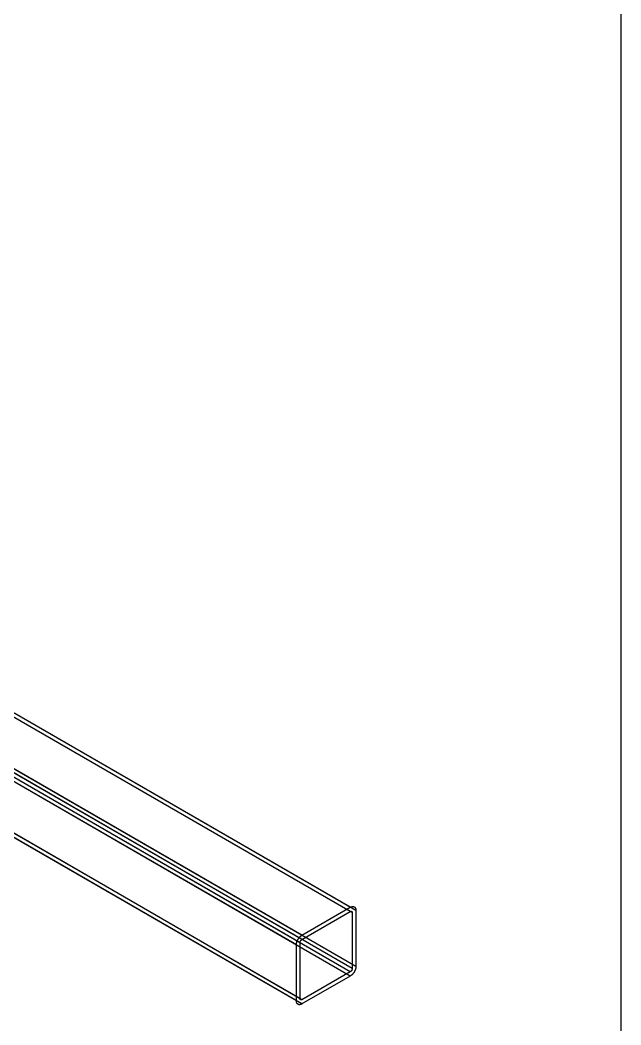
# Model space of a CAD drawing. Header units: inches. Extents: x 2 to 134, y 2 to 86.
# Drawn here: x 123.03 to 134.11, y 42.13 to 60.67 of the extents above; entities that cross this region are included whole.
import ezdxf

# ---------------------------------------------------------------- set-up
doc = ezdxf.new("R2010")
doc.units = ezdxf.units.IN
doc.header["$MEASUREMENT"] = 0

msp = doc.modelspace()

# ---------------------------------------------------------------- linework, layer by layer
at = {"layer": 'OUTLINE'}
for p, q in [((134.111, 86.111), (134.111, 1.889)), ((129.119, 44.301), (110.329, 55.15)), ((129.119, 44.221), (110.329, 55.07)), ((129.222, 44.241), (110.432, 55.09)), ((129.154, 44.202), (110.363, 55.051)), ((128.227, 43.785), (109.436, 54.634)), ((128.227, 43.706), (109.436, 54.555)), ((128.124, 43.607), (109.333, 54.456)), ((128.192, 43.647), (109.402, 54.496)), ((129.119, 43.112), (110.329, 53.961)), ((129.154, 43.171), (110.363, 54.02)), ((129.222, 43.211), (110.432, 54.06)), ((129.119, 43.032), (110.329, 53.881)), ((128.124, 42.576), (109.333, 53.425)), ((128.192, 42.616), (109.402, 53.465)), ((128.227, 42.596), (109.436, 53.445)), ((128.227, 42.517), (109.436, 53.366)), ((129.149, 44.313), (129.152, 44.313)), ((129.152, 44.313), (129.154, 44.314)), ((129.154, 44.314), (129.156, 44.314)), ((129.156, 44.314), (129.159, 44.314)), ((129.159, 44.314), (129.161, 44.315)), ((129.161, 44.315), (129.163, 44.315)), ((129.163, 44.315), (129.166, 44.315)), ((129.166, 44.315), (129.168, 44.315)), ((129.168, 44.315), (129.17, 44.315)), ((129.17, 44.315), (129.172, 44.314)), ((129.172, 44.314), (129.174, 44.314)), ((129.174, 44.314), (129.176, 44.314)), ((129.176, 44.314), (129.179, 44.313)), ((129.179, 44.313), (129.181, 44.313)), ((128.227, 43.785), (129.119, 44.301)), ((128.227, 43.706), (129.119, 44.221)), ((129.119, 44.301), (129.122, 44.302)), ((129.119, 44.221), (129.12, 44.222)), ((129.12, 44.222), (129.121, 44.222)), ((129.121, 44.222), (129.122, 44.223)), ((129.122, 44.302), (129.124, 44.303)), ((129.122, 44.223), (129.123, 44.223)), ((129.123, 44.223), (129.123, 44.224)), ((129.123, 44.224), (129.124, 44.224)), ((129.124, 44.303), (129.127, 44.305)), ((129.124, 44.224), (129.125, 44.224)), ((129.125, 44.224), (129.126, 44.225)), ((129.126, 44.225), (129.127, 44.225)), ((129.127, 44.305), (129.129, 44.306)), ((129.127, 44.225), (129.128, 44.225)), ((129.128, 44.225), (129.128, 44.225)), ((129.128, 44.225), (129.129, 44.225)), ((129.129, 44.306), (129.132, 44.307)), ((129.129, 44.225), (129.13, 44.226)), ((129.13, 44.226), (129.131, 44.226)), ((129.131, 44.226), (129.132, 44.226)), ((129.132, 44.307), (129.134, 44.308)), ((129.132, 44.226), (129.132, 44.226)), ((129.132, 44.226), (129.133, 44.226)), ((129.133, 44.226), (129.134, 44.226)), ((129.134, 44.308), (129.137, 44.309)), ((129.134, 44.226), (129.135, 44.226)), ((129.135, 44.226), (129.135, 44.226)), ((129.135, 44.226), (129.136, 44.226)), ((129.136, 44.226), (129.137, 44.226)), ((129.137, 44.309), (129.139, 44.31)), ((129.137, 44.226), (129.138, 44.226)), ((129.138, 44.226), (129.138, 44.226)), ((129.138, 44.226), (129.139, 44.226)), ((129.139, 44.31), (129.142, 44.311)), ((129.139, 44.226), (129.14, 44.225)), ((129.14, 44.225), (129.14, 44.225)), ((129.14, 44.225), (129.141, 44.225)), ((129.141, 44.225), (129.142, 44.225)), ((129.142, 44.311), (129.144, 44.312)), ((129.142, 44.225), (129.142, 44.224)), ((129.142, 44.224), (129.143, 44.224)), ((129.143, 44.224), (129.144, 44.224)), ((129.144, 44.312), (129.147, 44.312)), ((129.144, 44.224), (129.144, 44.223)), ((129.144, 44.223), (129.145, 44.223)), ((129.145, 44.223), (129.145, 44.223)), ((129.145, 44.223), (129.146, 44.222)), ((129.146, 44.222), (129.146, 44.222)), ((129.146, 44.222), (129.147, 44.221)), ((129.147, 44.312), (129.149, 44.313)), ((129.147, 44.221), (129.147, 44.221)), ((129.147, 44.221), (129.148, 44.22)), ((129.148, 44.22), (129.148, 44.22)), ((129.148, 44.22), (129.149, 44.219)), ((129.149, 44.219), (129.149, 44.219)), ((129.149, 44.219), (129.15, 44.218)), ((129.15, 44.218), (129.15, 44.217)), ((129.15, 44.217), (129.15, 44.217)), ((129.15, 44.217), (129.151, 44.216)), ((129.151, 44.216), (129.151, 44.215)), ((129.151, 44.215), (129.151, 44.215)), ((129.151, 44.215), (129.152, 44.214)), ((129.152, 44.214), (129.152, 44.213)), ((129.152, 44.213), (129.152, 44.212)), ((129.152, 44.212), (129.152, 44.211)), ((129.152, 44.211), (129.153, 44.211)), ((129.153, 44.211), (129.153, 44.21)), ((129.153, 44.21), (129.153, 44.209)), ((129.153, 44.209), (129.153, 44.208)), ((129.153, 44.208), (129.153, 44.207)), ((129.153, 44.207), (129.153, 44.206)), ((129.153, 44.206), (129.153, 44.205)), ((129.153, 44.205), (129.153, 44.204)), ((129.153, 44.204), (129.154, 44.204)), ((129.154, 44.204), (129.154, 44.203)), ((129.154, 44.203), (129.154, 44.202)), ((129.154, 44.202), (129.154, 43.171)), ((129.181, 44.313), (129.183, 44.312)), ((129.183, 44.312), (129.185, 44.311)), ((129.185, 44.311), (129.187, 44.311)), ((129.187, 44.311), (129.188, 44.31)), ((129.188, 44.31), (129.19, 44.309)), ((129.19, 44.309), (129.192, 44.308)), ((129.192, 44.308), (129.194, 44.307)), ((129.194, 44.307), (129.196, 44.306)), ((129.196, 44.306), (129.197, 44.304)), ((129.197, 44.304), (129.199, 44.303)), ((129.199, 44.303), (129.2, 44.302)), ((129.2, 44.302), (129.202, 44.3)), ((129.202, 44.3), (129.203, 44.299)), ((129.203, 44.299), (129.205, 44.297)), ((129.205, 44.297), (129.206, 44.296)), ((129.206, 44.296), (129.208, 44.294)), ((129.208, 44.294), (129.209, 44.292)), ((129.209, 44.292), (129.21, 44.29)), ((129.21, 44.29), (129.211, 44.288)), ((129.211, 44.288), (129.212, 44.286)), ((129.212, 44.286), (129.213, 44.284)), ((129.213, 44.284), (129.214, 44.282)), ((129.214, 44.282), (129.215, 44.28)), ((129.215, 44.28), (129.216, 44.278)), ((129.216, 44.278), (129.217, 44.276)), ((129.217, 44.276), (129.218, 44.273)), ((129.218, 44.273), (129.218, 44.271)), ((129.218, 44.271), (129.219, 44.268)), ((129.219, 44.268), (129.22, 44.266)), ((129.22, 44.266), (129.22, 44.263)), ((129.22, 44.263), (129.221, 44.261)), ((129.221, 44.261), (129.221, 44.258)), ((129.221, 44.258), (129.221, 44.255)), ((129.221, 44.255), (129.222, 44.253)), ((129.222, 44.253), (129.222, 44.25)), ((129.222, 44.25), (129.222, 44.247)), ((129.222, 44.247), (129.222, 44.244)), ((129.222, 44.244), (129.222, 44.241)), ((129.222, 44.241), (129.222, 43.211)), ((128.19, 43.756), (128.192, 43.758)), ((128.192, 43.758), (128.194, 43.761)), ((128.194, 43.761), (128.197, 43.763)), ((128.197, 43.763), (128.199, 43.765)), ((128.199, 43.765), (128.202, 43.767)), ((128.202, 43.767), (128.204, 43.769)), ((128.204, 43.769), (128.207, 43.772)), ((128.207, 43.772), (128.209, 43.773)), ((128.209, 43.773), (128.212, 43.775)), ((128.212, 43.775), (128.214, 43.777)), ((128.214, 43.777), (128.217, 43.779)), ((128.217, 43.779), (128.219, 43.781)), ((128.219, 43.781), (128.222, 43.782)), ((128.222, 43.782), (128.224, 43.784)), ((128.224, 43.784), (128.227, 43.785)), ((128.124, 43.619), (128.125, 43.622)), ((128.124, 43.616), (128.124, 43.619)), ((128.124, 43.613), (128.124, 43.616)), ((128.124, 43.61), (128.124, 43.613)), ((128.124, 43.607), (128.124, 43.61)), ((128.124, 42.576), (128.124, 43.607)), ((128.125, 43.628), (128.126, 43.631)), ((128.125, 43.625), (128.125, 43.628)), ((128.125, 43.622), (128.125, 43.625)), ((128.126, 43.635), (128.127, 43.638)), ((128.126, 43.631), (128.126, 43.635)), ((128.127, 43.638), (128.128, 43.641)), ((128.128, 43.644), (128.129, 43.647)), ((128.128, 43.641), (128.128, 43.644)), ((128.129, 43.647), (128.13, 43.651)), ((128.13, 43.651), (128.131, 43.654)), ((128.131, 43.654), (128.132, 43.657)), ((128.132, 43.657), (128.133, 43.66)), ((128.133, 43.66), (128.134, 43.664)), ((128.134, 43.664), (128.135, 43.667)), ((128.135, 43.667), (128.136, 43.67)), ((128.136, 43.67), (128.137, 43.673)), ((128.137, 43.673), (128.138, 43.677)), ((128.138, 43.677), (128.14, 43.68)), ((128.14, 43.68), (128.141, 43.683)), ((128.141, 43.683), (128.143, 43.686)), ((128.143, 43.686), (128.144, 43.69)), ((128.144, 43.69), (128.146, 43.693)), ((128.146, 43.693), (128.147, 43.696)), ((128.147, 43.696), (128.149, 43.699)), ((128.149, 43.699), (128.15, 43.702)), ((128.15, 43.702), (128.152, 43.705)), ((128.152, 43.705), (128.154, 43.709)), ((128.154, 43.709), (128.156, 43.712)), ((128.156, 43.712), (128.158, 43.715)), ((128.158, 43.715), (128.16, 43.718)), ((128.16, 43.718), (128.161, 43.721)), ((128.161, 43.721), (128.163, 43.724)), ((128.163, 43.724), (128.165, 43.727)), ((128.165, 43.727), (128.167, 43.729)), ((128.167, 43.729), (128.17, 43.732)), ((128.17, 43.732), (128.172, 43.735)), ((128.172, 43.735), (128.174, 43.738)), ((128.174, 43.738), (128.176, 43.741)), ((128.176, 43.741), (128.178, 43.743)), ((128.178, 43.743), (128.18, 43.746)), ((128.18, 43.746), (128.183, 43.749)), ((128.183, 43.749), (128.185, 43.751)), ((128.185, 43.751), (128.187, 43.754)), ((128.187, 43.754), (128.19, 43.756)), ((128.192, 43.649), (128.193, 43.65)), ((128.192, 43.648), (128.192, 43.649)), ((128.192, 43.647), (128.192, 43.648)), ((128.192, 42.616), (128.192, 43.647)), ((128.193, 43.657), (128.194, 43.658)), ((128.193, 43.656), (128.193, 43.657)), ((128.193, 43.655), (128.193, 43.656)), ((128.193, 43.654), (128.193, 43.655)), ((128.193, 43.653), (128.193, 43.654)), ((128.193, 43.652), (128.193, 43.653)), ((128.193, 43.651), (128.193, 43.652)), ((128.193, 43.65), (128.193, 43.651)), ((128.194, 43.661), (128.195, 43.662)), ((128.194, 43.66), (128.194, 43.661)), ((128.194, 43.659), (128.194, 43.66)), ((128.194, 43.658), (128.194, 43.659)), ((128.195, 43.664), (128.196, 43.666)), ((128.195, 43.663), (128.195, 43.664)), ((128.195, 43.662), (128.195, 43.663)), ((128.196, 43.668), (128.197, 43.669)), ((128.196, 43.667), (128.196, 43.668)), ((128.196, 43.666), (128.196, 43.667)), ((128.197, 43.67), (128.198, 43.671)), ((128.197, 43.669), (128.197, 43.67)), ((128.198, 43.672), (128.199, 43.673)), ((128.198, 43.671), (128.198, 43.672)), ((128.199, 43.674), (128.2, 43.675)), ((128.199, 43.673), (128.199, 43.674)), ((128.2, 43.676), (128.201, 43.677)), ((128.2, 43.675), (128.2, 43.676)), ((128.201, 43.678), (128.202, 43.679)), ((128.201, 43.677), (128.201, 43.678)), ((128.202, 43.68), (128.203, 43.682)), ((128.202, 43.679), (128.202, 43.68)), ((128.203, 43.682), (128.204, 43.683)), ((128.204, 43.684), (128.205, 43.685)), ((128.204, 43.683), (128.204, 43.684)), ((128.205, 43.685), (128.206, 43.686)), ((128.206, 43.686), (128.206, 43.687)), ((128.206, 43.687), (128.207, 43.687)), ((128.207, 43.687), (128.208, 43.688)), ((128.208, 43.689), (128.209, 43.69)), ((128.208, 43.688), (128.208, 43.689)), ((128.209, 43.69), (128.21, 43.691)), ((128.21, 43.691), (128.211, 43.692)), ((128.211, 43.693), (128.212, 43.694)), ((128.211, 43.692), (128.211, 43.693)), ((128.212, 43.694), (128.213, 43.695)), ((128.213, 43.695), (128.214, 43.696)), ((128.214, 43.696), (128.215, 43.697)), ((128.214, 43.696), (128.214, 43.696)), ((128.215, 43.697), (128.216, 43.698)), ((128.216, 43.698), (128.217, 43.699)), ((128.217, 43.699), (128.218, 43.699)), ((128.218, 43.7), (128.219, 43.701)), ((128.218, 43.699), (128.218, 43.7)), ((128.219, 43.701), (128.22, 43.701)), ((128.22, 43.701), (128.221, 43.702)), ((128.221, 43.702), (128.222, 43.703)), ((128.222, 43.703), (128.223, 43.703)), ((128.223, 43.704), (128.224, 43.705)), ((128.223, 43.703), (128.223, 43.704)), ((128.224, 43.705), (128.225, 43.705)), ((128.225, 43.705), (128.226, 43.706)), ((128.226, 43.706), (128.227, 43.706)), ((129.222, 43.211), (129.222, 43.208)), ((129.222, 43.208), (129.222, 43.205)), ((129.222, 43.205), (129.222, 43.202)), ((129.222, 43.202), (129.222, 43.199)), ((129.119, 43.112), (128.227, 42.596)), ((129.119, 43.032), (128.227, 42.517)), ((129.12, 43.112), (129.119, 43.112)), ((129.122, 43.034), (129.119, 43.032)), ((129.121, 43.113), (129.12, 43.112)), ((129.122, 43.113), (129.121, 43.113)), ((129.123, 43.114), (129.122, 43.113)), ((129.124, 43.035), (129.122, 43.034)), ((129.124, 43.115), (129.123, 43.114)), ((129.123, 43.114), (129.123, 43.114)), ((129.125, 43.116), (129.124, 43.115)), ((129.127, 43.037), (129.124, 43.035)), ((129.126, 43.116), (129.125, 43.116)), ((129.127, 43.117), (129.126, 43.116)), ((129.128, 43.118), (129.127, 43.117)), ((129.129, 43.039), (129.127, 43.037)), ((129.129, 43.119), (129.128, 43.118)), ((129.128, 43.118), (129.128, 43.118)), ((129.13, 43.12), (129.129, 43.119)), ((129.132, 43.04), (129.129, 43.039)), ((129.131, 43.121), (129.13, 43.12)), ((129.132, 43.121), (129.131, 43.121)), ((129.133, 43.123), (129.132, 43.122)), ((129.132, 43.122), (129.132, 43.121)), ((129.134, 43.042), (129.132, 43.04)), ((129.134, 43.124), (129.133, 43.123)), ((129.135, 43.125), (129.134, 43.124)), ((129.137, 43.044), (129.134, 43.042)), ((129.136, 43.126), (129.135, 43.126)), ((129.135, 43.126), (129.135, 43.125)), ((129.137, 43.127), (129.136, 43.126)), ((129.138, 43.128), (129.137, 43.127)), ((129.139, 43.046), (129.137, 43.044)), ((129.139, 43.13), (129.138, 43.129)), ((129.138, 43.129), (129.138, 43.128)), ((129.14, 43.131), (129.139, 43.13)), ((129.142, 43.048), (129.139, 43.046)), ((129.141, 43.133), (129.14, 43.132)), ((129.14, 43.132), (129.14, 43.131)), ((129.142, 43.134), (129.141, 43.133)), ((129.143, 43.136), (129.142, 43.135)), ((129.142, 43.135), (129.142, 43.134)), ((129.144, 43.05), (129.142, 43.048)), ((129.144, 43.137), (129.143, 43.136)), ((129.145, 43.139), (129.144, 43.138)), ((129.144, 43.138), (129.144, 43.137)), ((129.147, 43.052), (129.144, 43.05)), ((129.146, 43.141), (129.145, 43.14)), ((129.145, 43.14), (129.145, 43.139)), ((129.147, 43.144), (129.146, 43.142)), ((129.146, 43.142), (129.146, 43.141)), ((129.148, 43.146), (129.147, 43.145)), ((129.147, 43.145), (129.147, 43.144)), ((129.149, 43.055), (129.147, 43.052)), ((129.149, 43.148), (129.148, 43.147)), ((129.148, 43.147), (129.148, 43.146)), ((129.15, 43.15), (129.149, 43.149)), ((129.149, 43.149), (129.149, 43.148)), ((129.152, 43.057), (129.149, 43.055)), ((129.151, 43.153), (129.15, 43.152)), ((129.15, 43.152), (129.15, 43.151)), ((129.15, 43.151), (129.15, 43.15)), ((129.152, 43.157), (129.151, 43.155)), ((129.151, 43.155), (129.151, 43.154)), ((129.151, 43.154), (129.151, 43.153)), ((129.153, 43.161), (129.152, 43.16)), ((129.152, 43.16), (129.152, 43.159)), ((129.152, 43.159), (129.152, 43.158)), ((129.152, 43.158), (129.152, 43.157)), ((129.154, 43.059), (129.152, 43.057)), ((129.154, 43.169), (129.153, 43.168)), ((129.153, 43.168), (129.153, 43.167)), ((129.153, 43.167), (129.153, 43.166)), ((129.153, 43.166), (129.153, 43.165)), ((129.153, 43.165), (129.153, 43.164)), ((129.153, 43.164), (129.153, 43.163)), ((129.153, 43.163), (129.153, 43.162)), ((129.153, 43.162), (129.153, 43.161)), ((129.154, 43.171), (129.154, 43.17)), ((129.154, 43.17), (129.154, 43.169)), ((129.156, 43.062), (129.154, 43.059)), ((129.159, 43.064), (129.156, 43.062)), ((129.161, 43.067), (129.159, 43.064)), ((129.163, 43.069), (129.161, 43.067)), ((129.166, 43.072), (129.163, 43.069)), ((129.168, 43.074), (129.166, 43.072)), ((129.17, 43.077), (129.168, 43.074)), ((129.172, 43.08), (129.17, 43.077)), ((129.174, 43.083), (129.172, 43.08)), ((129.176, 43.085), (129.174, 43.083)), ((129.179, 43.088), (129.176, 43.085)), ((129.181, 43.091), (129.179, 43.088)), ((129.183, 43.094), (129.181, 43.091)), ((129.185, 43.097), (129.183, 43.094)), ((129.187, 43.1), (129.185, 43.097)), ((129.188, 43.103), (129.187, 43.1)), ((129.19, 43.106), (129.188, 43.103)), ((129.192, 43.109), (129.19, 43.106)), ((129.194, 43.112), (129.192, 43.109)), ((129.196, 43.115), (129.194, 43.112)), ((129.197, 43.119), (129.196, 43.115)), ((129.199, 43.122), (129.197, 43.119)), ((129.2, 43.125), (129.199, 43.122)), ((129.202, 43.128), (129.2, 43.125)), ((129.203, 43.131), (129.202, 43.128)), ((129.205, 43.135), (129.203, 43.131)), ((129.206, 43.138), (129.205, 43.135)), ((129.208, 43.141), (129.206, 43.138)), ((129.209, 43.144), (129.208, 43.141)), ((129.21, 43.148), (129.209, 43.144)), ((129.211, 43.151), (129.21, 43.148)), ((129.212, 43.154), (129.211, 43.151)), ((129.213, 43.157), (129.212, 43.154)), ((129.214, 43.161), (129.213, 43.157)), ((129.215, 43.164), (129.214, 43.161)), ((129.216, 43.167), (129.215, 43.164)), ((129.217, 43.17), (129.216, 43.167)), ((129.218, 43.174), (129.217, 43.17)), ((129.219, 43.18), (129.218, 43.177)), ((129.218, 43.177), (129.218, 43.174)), ((129.22, 43.183), (129.219, 43.18)), ((129.221, 43.189), (129.22, 43.186)), ((129.22, 43.186), (129.22, 43.183)), ((129.222, 43.199), (129.221, 43.196)), ((129.221, 43.196), (129.221, 43.193)), ((129.221, 43.193), (129.221, 43.189)), ((128.124, 42.574), (128.124, 42.576)), ((128.124, 42.571), (128.124, 42.574)), ((128.124, 42.568), (128.124, 42.571)), ((128.124, 42.565), (128.124, 42.568)), ((128.125, 42.562), (128.124, 42.565)), ((128.125, 42.56), (128.125, 42.562)), ((128.125, 42.557), (128.125, 42.56)), ((128.126, 42.554), (128.125, 42.557)), ((128.126, 42.552), (128.126, 42.554)), ((128.127, 42.549), (128.126, 42.552)), ((128.128, 42.547), (128.127, 42.549)), ((128.128, 42.544), (128.128, 42.547)), ((128.129, 42.542), (128.128, 42.544)), ((128.13, 42.54), (128.129, 42.542)), ((128.131, 42.538), (128.13, 42.54)), ((128.132, 42.535), (128.131, 42.538)), ((128.133, 42.533), (128.132, 42.535)), ((128.134, 42.531), (128.133, 42.533)), ((128.135, 42.529), (128.134, 42.531)), ((128.136, 42.527), (128.135, 42.529)), ((128.137, 42.526), (128.136, 42.527)), ((128.138, 42.524), (128.137, 42.526)), ((128.14, 42.522), (128.138, 42.524)), ((128.141, 42.52), (128.14, 42.522)), ((128.143, 42.519), (128.141, 42.52)), ((128.144, 42.517), (128.143, 42.519)), ((128.146, 42.516), (128.144, 42.517)), ((128.147, 42.515), (128.146, 42.516)), ((128.149, 42.513), (128.147, 42.515)), ((128.15, 42.512), (128.149, 42.513)), ((128.152, 42.511), (128.15, 42.512)), ((128.154, 42.51), (128.152, 42.511)), ((128.156, 42.509), (128.154, 42.51)), ((128.158, 42.508), (128.156, 42.509)), ((128.16, 42.507), (128.158, 42.508)), ((128.161, 42.506), (128.16, 42.507)), ((128.163, 42.506), (128.161, 42.506)), ((128.165, 42.505), (128.163, 42.506)), ((128.167, 42.504), (128.165, 42.505)), ((128.17, 42.504), (128.167, 42.504)), ((128.172, 42.504), (128.17, 42.504)), ((128.174, 42.503), (128.172, 42.504)), ((128.176, 42.503), (128.174, 42.503)), ((128.178, 42.503), (128.176, 42.503)), ((128.18, 42.503), (128.178, 42.503)), ((128.183, 42.503), (128.18, 42.503)), ((128.185, 42.503), (128.183, 42.503)), ((128.187, 42.503), (128.185, 42.503)), ((128.19, 42.504), (128.187, 42.503)), ((128.192, 42.504), (128.19, 42.504)), ((128.192, 42.615), (128.192, 42.616)), ((128.192, 42.614), (128.192, 42.615)), ((128.193, 42.613), (128.192, 42.614)), ((128.194, 42.504), (128.192, 42.504)), ((128.193, 42.612), (128.193, 42.613)), ((128.193, 42.611), (128.193, 42.612)), ((128.193, 42.61), (128.193, 42.611)), ((128.193, 42.609), (128.193, 42.61)), ((128.193, 42.61), (128.193, 42.61)), ((128.193, 42.608), (128.193, 42.609)), ((128.193, 42.607), (128.193, 42.608)), ((128.194, 42.606), (128.193, 42.607)), ((128.194, 42.605), (128.194, 42.606)), ((128.194, 42.604), (128.194, 42.605)), ((128.194, 42.605), (128.194, 42.605)), ((128.195, 42.603), (128.194, 42.604)), ((128.197, 42.505), (128.194, 42.504)), ((128.195, 42.602), (128.195, 42.603)), ((128.196, 42.601), (128.195, 42.602)), ((128.195, 42.602), (128.195, 42.602)), ((128.196, 42.6), (128.196, 42.601)), ((128.197, 42.599), (128.196, 42.6)), ((128.196, 42.6), (128.196, 42.6)), ((128.198, 42.598), (128.197, 42.599)), ((128.197, 42.599), (128.197, 42.599)), ((128.199, 42.505), (128.197, 42.505)), ((128.198, 42.597), (128.198, 42.598)), ((128.199, 42.597), (128.198, 42.597)), ((128.199, 42.596), (128.199, 42.597)), ((128.2, 42.596), (128.199, 42.596)), ((128.202, 42.506), (128.199, 42.505)), ((128.2, 42.595), (128.2, 42.596)), ((128.201, 42.595), (128.2, 42.595)), ((128.202, 42.594), (128.201, 42.595)), ((128.201, 42.595), (128.201, 42.595)), ((128.203, 42.594), (128.202, 42.594)), ((128.202, 42.594), (128.202, 42.594)), ((128.204, 42.507), (128.202, 42.506)), ((128.204, 42.593), (128.203, 42.594)), ((128.205, 42.593), (128.204, 42.593)), ((128.204, 42.593), (128.204, 42.593)), ((128.207, 42.508), (128.204, 42.507)), ((128.206, 42.592), (128.205, 42.593)), ((128.207, 42.592), (128.206, 42.592)), ((128.206, 42.592), (128.206, 42.592)), ((128.208, 42.592), (128.207, 42.592)), ((128.209, 42.509), (128.207, 42.508)), ((128.209, 42.592), (128.208, 42.592)), ((128.208, 42.592), (128.208, 42.592)), ((128.21, 42.592), (128.209, 42.592)), ((128.212, 42.51), (128.209, 42.509)), ((128.211, 42.592), (128.21, 42.592)), ((128.212, 42.592), (128.211, 42.592)), ((128.211, 42.592), (128.211, 42.592)), ((128.213, 42.592), (128.212, 42.592)), ((128.214, 42.511), (128.212, 42.51)), ((128.214, 42.592), (128.213, 42.592)), ((128.215, 42.592), (128.214, 42.592)), ((128.214, 42.592), (128.214, 42.592)), ((128.217, 42.512), (128.214, 42.511)), ((128.216, 42.592), (128.215, 42.592)), ((128.217, 42.592), (128.216, 42.592)), ((128.218, 42.592), (128.217, 42.592)), ((128.219, 42.513), (128.217, 42.512)), ((128.219, 42.593), (128.218, 42.593)), ((128.218, 42.593), (128.218, 42.592)), ((128.22, 42.593), (128.219, 42.593)), ((128.222, 42.514), (128.219, 42.513)), ((128.221, 42.593), (128.22, 42.593)), ((128.222, 42.594), (128.221, 42.593)), ((128.223, 42.594), (128.222, 42.594)), ((128.224, 42.516), (128.222, 42.514)), ((128.224, 42.595), (128.223, 42.595)), ((128.223, 42.595), (128.223, 42.594)), ((128.225, 42.595), (128.224, 42.595)), ((128.227, 42.517), (128.224, 42.516)), ((128.226, 42.596), (128.225, 42.595)), ((128.227, 42.596), (128.226, 42.596))]:
    msp.add_line(p, q, dxfattribs=at)

doc.saveas('drawing.dxf')
